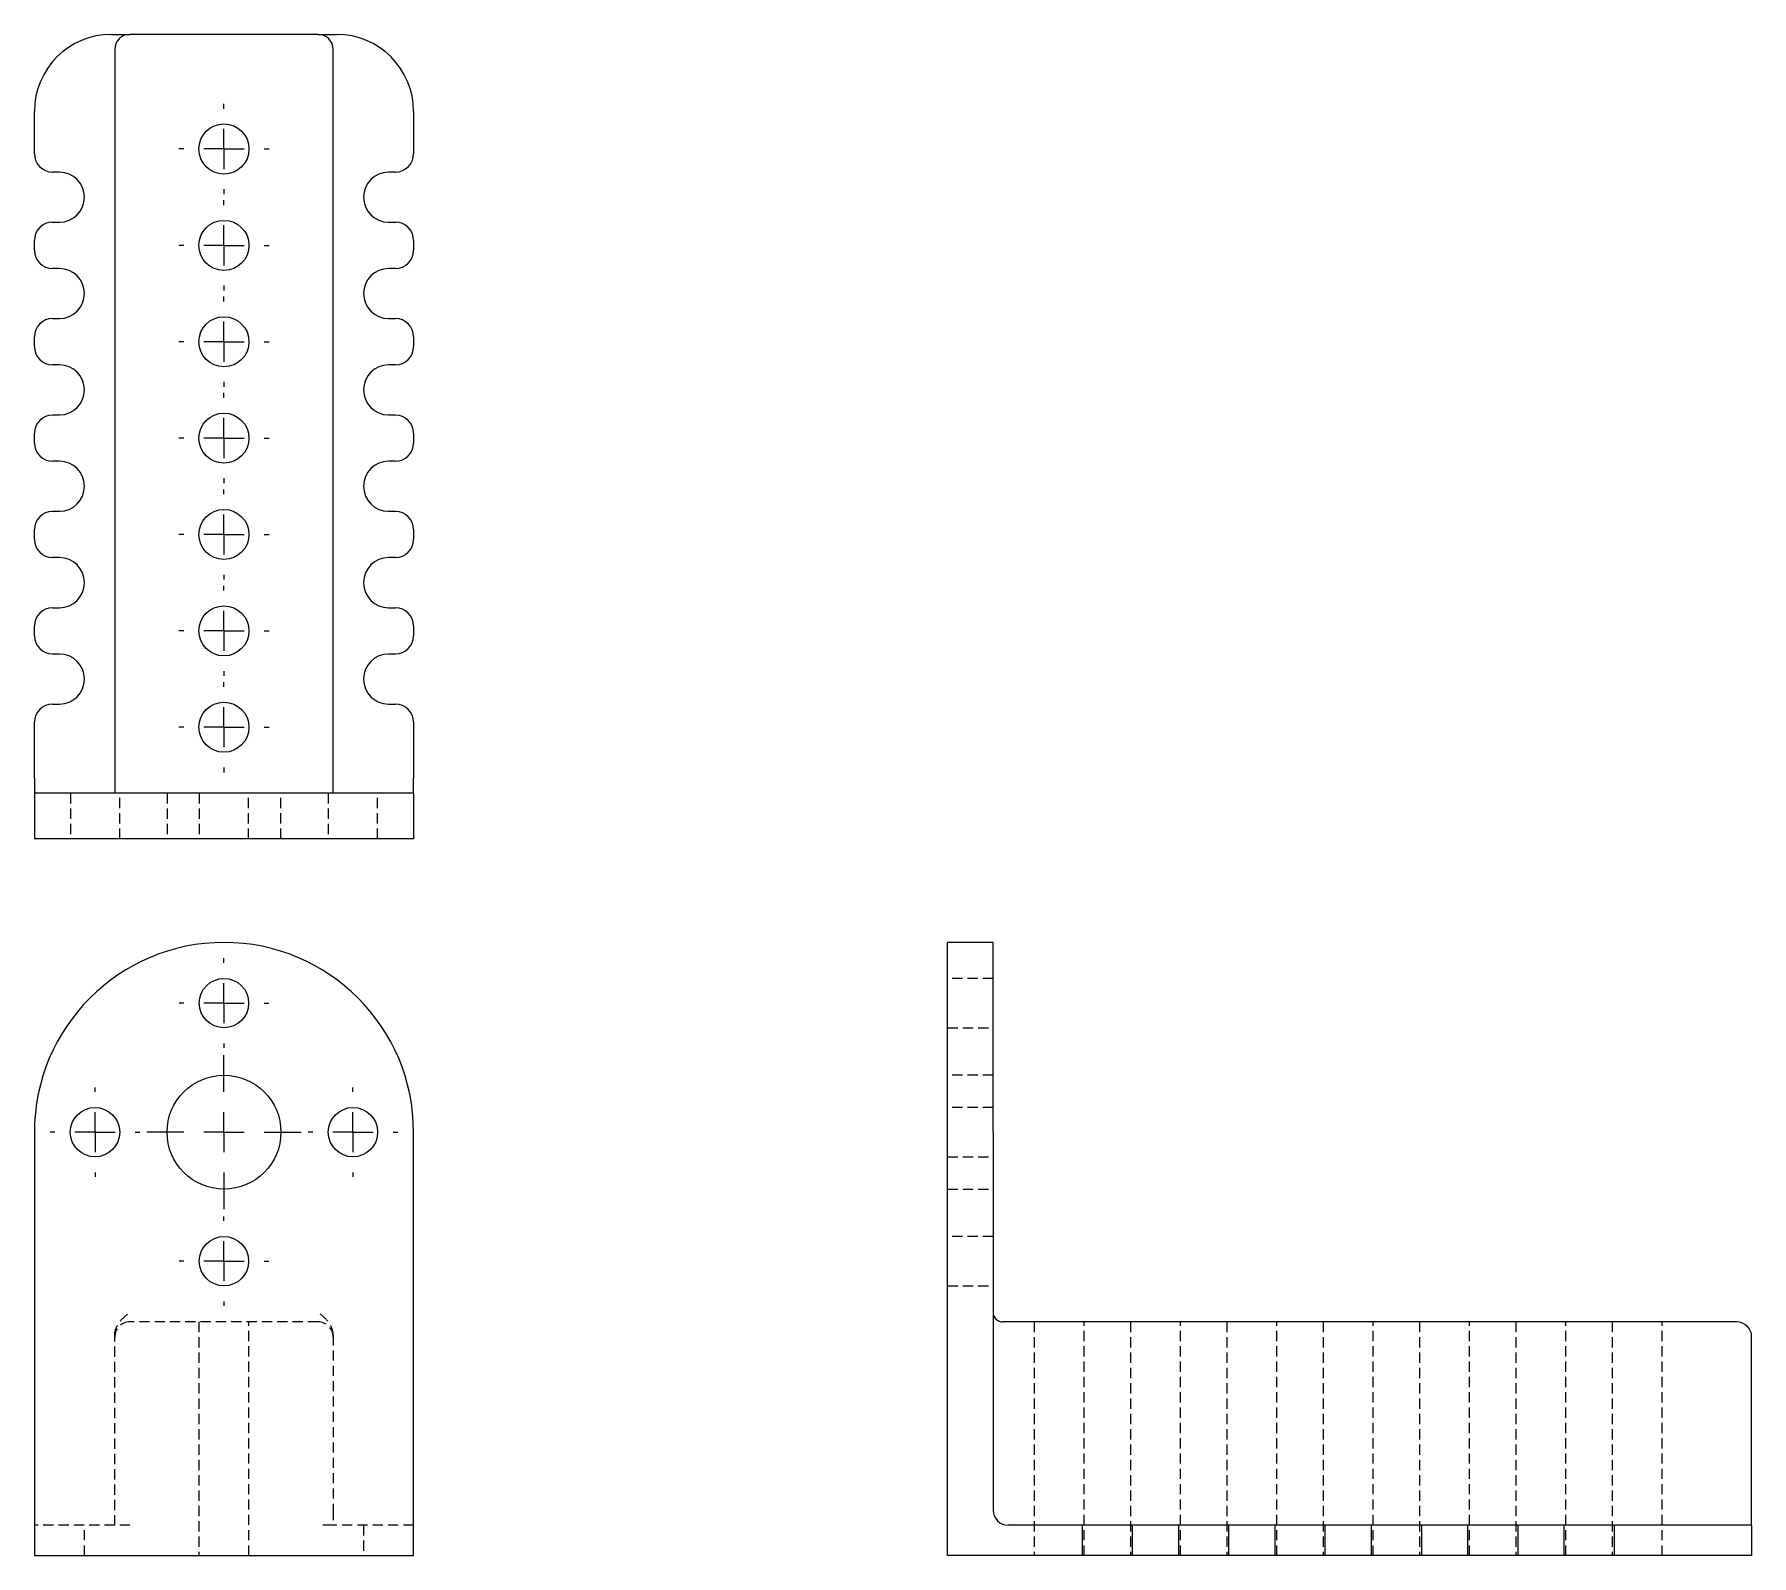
# Model space of a CAD drawing. Header units: millimetres. Extents: x 59 to 273, y 19 to 208.
import ezdxf

# ---------------------------------------------------------------- set-up
doc = ezdxf.new("R2010")
doc.units = ezdxf.units.MM
doc.linetypes.add('HIDDEN', pattern=[1.905, 1.27, -0.635])
doc.layers.add('10', color=7, linetype='Continuous')

# ---------------------------------------------------------------- blocks, each defined once
blk = doc.blocks.new('SW_CENTERMARKSYMBOL_0')
at = {"layer": '10', "color": 0}
for p, q in [((0, 5), (0, 9.58)), ((0, 0), (0, 2.5)), ((-5, 0), (-9.58, 0)), ((0, 0), (-2.5, 0)), ((0, 0), (0, -2.5)), ((0, 0), (2.5, 0)), ((5, 0), (9.58, 0)), ((0, -5), (0, -9.58))]:
    blk.add_line(p, q, dxfattribs=at)
blk = doc.blocks.new('SW_CENTERMARKSYMBOL_1')
at = {"layer": '10', "color": 0}
for p, q in [((0, 5), (0, 5.57)), ((0, 0), (0, 2.5)), ((-5, 0), (-5.57, 0)), ((0, 0), (-2.5, 0)), ((0, 0), (0, -2.5)), ((0, 0), (2.5, 0)), ((5, 0), (5.57, 0)), ((0, -5), (0, -5.57))]:
    blk.add_line(p, q, dxfattribs=at)
blk = doc.blocks.new('SW_CENTERMARKSYMBOL_2')
at = {"layer": '10', "color": 0}
for p, q in [((0, 5), (0, 5.57)), ((0, 0), (0, 2.5)), ((-5, 0), (-5.57, 0)), ((0, 0), (-2.5, 0)), ((0, 0), (0, -2.5)), ((0, 0), (2.5, 0)), ((5, 0), (5.57, 0)), ((0, -5), (0, -5.57))]:
    blk.add_line(p, q, dxfattribs=at)
blk = doc.blocks.new('SW_CENTERMARKSYMBOL_3')
at = {"layer": '10', "color": 0}
for p, q in [((0, 5), (0, 5.57)), ((0, 0), (0, 2.5)), ((-5, 0), (-5.57, 0)), ((0, 0), (-2.5, 0)), ((0, 0), (0, -2.5)), ((0, 0), (2.5, 0)), ((5, 0), (5.57, 0)), ((0, -5), (0, -5.57))]:
    blk.add_line(p, q, dxfattribs=at)
blk = doc.blocks.new('SW_CENTERMARKSYMBOL_4')
at = {"layer": '10', "color": 0}
for p, q in [((0, 5), (0, 5.57)), ((0, 0), (0, 2.5)), ((-5, 0), (-5.57, 0)), ((0, 0), (-2.5, 0)), ((0, 0), (0, -2.5)), ((0, 0), (2.5, 0)), ((5, 0), (5.57, 0)), ((0, -5), (0, -5.57))]:
    blk.add_line(p, q, dxfattribs=at)
blk = doc.blocks.new('SW_CENTERMARKSYMBOL_5')
at = {"layer": '10', "color": 0}
for p, q in [((0, 5), (0, 5.61)), ((0, 0), (0, 2.5)), ((-5, 0), (-5.61, 0)), ((0, 0), (-2.5, 0)), ((0, 0), (0, -2.5)), ((0, 0), (2.5, 0)), ((5, 0), (5.61, 0)), ((0, -5), (0, -5.61))]:
    blk.add_line(p, q, dxfattribs=at)
blk = doc.blocks.new('SW_CENTERMARKSYMBOL_6')
at = {"layer": '10', "color": 0}
for p, q in [((0, 5), (0, 5.61)), ((0, 0), (0, 2.5)), ((-5, 0), (-5.61, 0)), ((0, 0), (-2.5, 0)), ((0, 0), (0, -2.5)), ((0, 0), (2.5, 0)), ((5, 0), (5.61, 0)), ((0, -5), (0, -5.61))]:
    blk.add_line(p, q, dxfattribs=at)
blk = doc.blocks.new('SW_CENTERMARKSYMBOL_7')
at = {"layer": '10', "color": 0}
for p, q in [((0, 5), (0, 5.61)), ((0, 0), (0, 2.5)), ((-5, 0), (-5.61, 0)), ((0, 0), (-2.5, 0)), ((0, 0), (0, -2.5)), ((0, 0), (2.5, 0)), ((5, 0), (5.61, 0)), ((0, -5), (0, -5.61))]:
    blk.add_line(p, q, dxfattribs=at)
blk = doc.blocks.new('SW_CENTERMARKSYMBOL_8')
at = {"layer": '10', "color": 0}
for p, q in [((0, 5), (0, 5.61)), ((0, 0), (0, 2.5)), ((-5, 0), (-5.61, 0)), ((0, 0), (-2.5, 0)), ((0, 0), (0, -2.5)), ((0, 0), (2.5, 0)), ((5, 0), (5.61, 0)), ((0, -5), (0, -5.61))]:
    blk.add_line(p, q, dxfattribs=at)
blk = doc.blocks.new('SW_CENTERMARKSYMBOL_9')
at = {"layer": '10', "color": 0}
for p, q in [((0, 5), (0, 5.61)), ((0, 0), (0, 2.5)), ((-5, 0), (-5.61, 0)), ((0, 0), (-2.5, 0)), ((0, 0), (0, -2.5)), ((0, 0), (2.5, 0)), ((5, 0), (5.61, 0)), ((0, -5), (0, -5.61))]:
    blk.add_line(p, q, dxfattribs=at)
blk = doc.blocks.new('SW_CENTERMARKSYMBOL_10')
at = {"layer": '10', "color": 0}
for p, q in [((0, 5), (0, 5.61)), ((0, 0), (0, 2.5)), ((-5, 0), (-5.61, 0)), ((0, 0), (-2.5, 0)), ((0, 0), (0, -2.5)), ((0, 0), (2.5, 0)), ((5, 0), (5.61, 0)), ((0, -5), (0, -5.61))]:
    blk.add_line(p, q, dxfattribs=at)
blk = doc.blocks.new('SW_CENTERMARKSYMBOL_11')
at = {"layer": '10', "color": 0}
for p, q in [((0, 5), (0, 5.61)), ((0, 0), (0, 2.5)), ((-5, 0), (-5.61, 0)), ((0, 0), (-2.5, 0)), ((0, 0), (0, -2.5)), ((0, 0), (2.5, 0)), ((5, 0), (5.61, 0)), ((0, -5), (0, -5.61))]:
    blk.add_line(p, q, dxfattribs=at)

msp = doc.modelspace()

# ---------------------------------------------------------------- linework, layer by layer
at = {"color": 7, "linetype": 'Continuous', "lineweight": 25}
for p, q in [((69, 208), (71.3, 208)), ((94.7, 208), (71.3, 208)), ((94.7, 208), (97, 208)), ((69.42, 206.11), (69.42, 114.86)), ((96.58, 114.86), (96.58, 206.11)), ((59.42, 193.14), (59.42, 198.42)), ((106.58, 198.42), (106.58, 193.14)), ((62.53, 190.88), (61.68, 190.88)), ((104.32, 190.88), (103.47, 190.88)), ((61.68, 184.65), (62.53, 184.65)), ((103.47, 184.65), (104.32, 184.65)), ((59.42, 181.16), (59.42, 182.39)), ((106.58, 182.39), (106.58, 181.16)), ((62.53, 178.9), (61.68, 178.9)), ((104.32, 178.9), (103.47, 178.9)), ((61.68, 172.67), (62.53, 172.67)), ((103.47, 172.67), (104.32, 172.67)), ((59.42, 169.18), (59.42, 170.41)), ((106.58, 170.41), (106.58, 169.18)), ((62.53, 166.92), (61.68, 166.92)), ((104.32, 166.92), (103.47, 166.92)), ((61.68, 160.69), (62.53, 160.69)), ((103.47, 160.69), (104.32, 160.69)), ((59.42, 157.2), (59.42, 158.42)), ((106.58, 158.42), (106.58, 157.2)), ((62.53, 154.93), (61.68, 154.93)), ((104.32, 154.93), (103.47, 154.93)), ((61.68, 148.71), (62.53, 148.71)), ((103.47, 148.71), (104.32, 148.71)), ((59.42, 145.22), (59.42, 146.44)), ((106.58, 146.44), (106.58, 145.22)), ((62.53, 142.95), (61.68, 142.95)), ((104.32, 142.95), (103.47, 142.95)), ((61.68, 136.73), (62.53, 136.73)), ((103.47, 136.73), (104.32, 136.73)), ((59.42, 133.24), (59.42, 134.46)), ((106.58, 134.46), (106.58, 133.24)), ((62.53, 130.97), (61.68, 130.97)), ((104.32, 130.97), (103.47, 130.97)), ((61.68, 124.75), (62.53, 124.75)), ((103.47, 124.75), (104.32, 124.75)), ((59.42, 115.55), (59.42, 122.48)), ((106.58, 122.48), (106.58, 115.55)), ((59.42, 115.55), (59.42, 113.66)), ((106.58, 113.66), (106.58, 115.55)), ((59.42, 113.66), (59.42, 108)), ((106.58, 113.66), (59.42, 113.66)), ((69.42, 114.86), (69.42, 113.66)), ((96.58, 113.66), (96.58, 114.86)), ((106.58, 113.66), (106.58, 108)), ((106.58, 108), (59.42, 108)), ((178.66, 95.11), (173, 95.11)), ((173, 71.53), (173, 95.11)), ((178.66, 71.53), (178.66, 95.11)), ((59.42, 71.53), (59.42, 18.89)), ((106.58, 18.89), (106.58, 71.53)), ((173, 18.89), (173, 71.53)), ((178.66, 71.53), (178.66, 24.55)), ((271.11, 47.94), (179.86, 47.94)), ((273, 22.66), (273, 46.06)), ((187.48, 22.66), (180.55, 22.66)), ((189.75, 22.66), (187.48, 22.66)), ((189.75, 22.66), (189.75, 18.89)), ((195.97, 22.66), (189.75, 22.66)), ((195.97, 22.66), (195.97, 18.89)), ((198.24, 22.66), (195.97, 22.66)), ((199.46, 22.66), (198.24, 22.66)), ((201.73, 22.66), (199.46, 22.66)), ((201.73, 22.66), (201.73, 18.89)), ((207.95, 22.66), (201.73, 22.66)), ((207.95, 22.66), (207.95, 18.89)), ((210.22, 22.66), (207.95, 22.66)), ((211.44, 22.66), (210.22, 22.66)), ((213.71, 22.66), (211.44, 22.66)), ((213.71, 22.66), (213.71, 18.89)), ((219.93, 22.66), (213.71, 22.66)), ((219.93, 22.66), (219.93, 18.89)), ((222.2, 22.66), (219.93, 22.66)), ((223.42, 22.66), (222.2, 22.66)), ((225.69, 22.66), (223.42, 22.66)), ((225.69, 22.66), (225.69, 18.89)), ((231.92, 22.66), (225.69, 22.66)), ((231.92, 22.66), (231.92, 18.89)), ((234.18, 22.66), (231.92, 22.66)), ((235.41, 22.66), (234.18, 22.66)), ((237.67, 22.66), (235.41, 22.66)), ((237.67, 22.66), (237.67, 18.89)), ((243.9, 22.66), (237.67, 22.66)), ((243.9, 22.66), (243.9, 18.89)), ((246.16, 22.66), (243.9, 22.66)), ((247.39, 22.66), (246.16, 22.66)), ((249.65, 22.66), (247.39, 22.66)), ((249.65, 22.66), (249.65, 18.89)), ((255.88, 22.66), (249.65, 22.66)), ((255.88, 22.66), (255.88, 18.89)), ((258.14, 22.66), (255.88, 22.66)), ((263.42, 22.66), (258.14, 22.66)), ((273, 22.66), (263.42, 22.66)), ((273, 22.66), (273, 18.89)), ((59.42, 18.89), (106.58, 18.89)), ((187.48, 18.89), (173, 18.89)), ((189.75, 18.89), (187.48, 18.89)), ((195.97, 18.89), (189.75, 18.89)), ((198.24, 18.89), (195.97, 18.89)), ((199.46, 18.89), (198.24, 18.89)), ((201.73, 18.89), (199.46, 18.89)), ((207.95, 18.89), (201.73, 18.89)), ((210.22, 18.89), (207.95, 18.89)), ((211.44, 18.89), (210.22, 18.89)), ((213.71, 18.89), (211.44, 18.89)), ((219.93, 18.89), (213.71, 18.89)), ((222.2, 18.89), (219.93, 18.89)), ((223.42, 18.89), (222.2, 18.89)), ((225.69, 18.89), (223.42, 18.89)), ((231.92, 18.89), (225.69, 18.89)), ((234.18, 18.89), (231.92, 18.89)), ((235.41, 18.89), (234.18, 18.89)), ((237.67, 18.89), (235.41, 18.89)), ((243.9, 18.89), (237.67, 18.89)), ((246.16, 18.89), (243.9, 18.89)), ((247.39, 18.89), (246.16, 18.89)), ((249.65, 18.89), (247.39, 18.89)), ((255.88, 18.89), (249.65, 18.89)), ((258.14, 18.89), (255.88, 18.89)), ((263.42, 18.89), (258.14, 18.89)), ((273, 18.89), (263.42, 18.89))]:
    msp.add_line(p, q, dxfattribs=at)
at = {"color": 7, "linetype": 'HIDDEN', "lineweight": 18}
for p, q in [((63.9, 113.66), (63.9, 108)), ((70.03, 108), (70.03, 113.66)), ((75.92, 113.66), (75.92, 108)), ((79.93, 113.66), (79.93, 108)), ((86.07, 108), (86.07, 113.66)), ((90.08, 108), (90.08, 113.66)), ((95.97, 113.66), (95.97, 108)), ((102.1, 108), (102.1, 113.66)), ((178.66, 90.63), (173, 90.63)), ((173, 84.5), (178.66, 84.5)), ((178.66, 78.6), (173, 78.6)), ((178.66, 74.6), (173, 74.6)), ((173, 68.46), (178.66, 68.46)), ((173, 64.45), (178.66, 64.45)), ((178.66, 58.56), (173, 58.56)), ((173, 52.42), (178.66, 52.42)), ((94.7, 47.94), (71.3, 47.94)), ((79.89, 47.94), (79.89, 18.89)), ((86.11, 18.89), (86.11, 47.94)), ((183.75, 47.94), (183.75, 18.89)), ((189.98, 18.89), (189.98, 47.94)), ((195.74, 47.94), (195.74, 18.89)), ((201.96, 18.89), (201.96, 47.94)), ((207.72, 47.94), (207.72, 18.89)), ((213.94, 18.89), (213.94, 47.94)), ((219.7, 47.94), (219.7, 18.89)), ((225.92, 18.89), (225.92, 47.94)), ((231.68, 47.94), (231.68, 18.89)), ((237.91, 18.89), (237.91, 47.94)), ((243.66, 47.94), (243.66, 18.89)), ((249.89, 18.89), (249.89, 47.94)), ((255.64, 47.94), (255.64, 18.89)), ((261.87, 18.89), (261.87, 47.94)), ((69.42, 24.55), (69.42, 46.3)), ((96.58, 46.3), (96.58, 24.55)), ((69.42, 22.66), (69.42, 24.55)), ((96.58, 24.55), (96.58, 22.66)), ((69.42, 22.66), (59.42, 22.66)), ((65.64, 18.89), (65.64, 22.66)), ((71.3, 22.66), (69.42, 22.66)), ((96.58, 22.66), (94.7, 22.66)), ((106.58, 22.66), (96.58, 22.66)), ((100.36, 22.66), (100.36, 18.89))]:
    msp.add_line(p, q, dxfattribs=at)
at = {"color": 7, "linetype": 'Continuous', "lineweight": 25}
for centre, radius in [((83, 193.75), 3.11), ((83, 181.77), 3.11), ((83, 169.79), 3.11), ((83, 157.81), 3.11), ((83, 145.83), 3.11), ((83, 133.85), 3.11), ((83, 121.87), 3.11), ((83, 87.57), 3.07), ((83, 71.53), 7.08), ((66.96, 71.53), 3.07), ((99.04, 71.53), 3.07), ((83, 55.49), 3.07)]:
    msp.add_circle(centre, radius, dxfattribs=at)
for centre, radius, start, end in [((69, 198.42), 9.58, 90, 180), ((71.3, 206.11), 1.89, 90, 180), ((94.7, 206.11), 1.89, 0, 90), ((97, 198.42), 9.58, 0, 90), ((61.68, 193.14), 2.26, 180, 270), ((104.32, 193.14), 2.26, 270, 0), ((62.53, 187.76), 3.11, 270, 90), ((103.47, 187.76), 3.11, 90, 270), ((61.68, 182.39), 2.26, 90, 180), ((104.32, 182.39), 2.26, 0, 90), ((61.68, 181.16), 2.26, 180, 270), ((104.32, 181.16), 2.26, 270, 0), ((62.53, 175.78), 3.11, 270, 90), ((103.47, 175.78), 3.11, 90, 270), ((61.68, 170.41), 2.26, 90, 180), ((104.32, 170.41), 2.26, 0, 90), ((61.68, 169.18), 2.26, 180, 270), ((104.32, 169.18), 2.26, 270, 0), ((62.53, 163.8), 3.11, 270, 90), ((103.47, 163.8), 3.11, 90, 270), ((61.68, 158.42), 2.26, 90, 180), ((104.32, 158.42), 2.26, 0, 90), ((61.68, 157.2), 2.26, 180, 270), ((104.32, 157.2), 2.26, 270, 0), ((62.53, 151.82), 3.11, 270, 90), ((103.47, 151.82), 3.11, 90, 270), ((61.68, 146.44), 2.26, 90, 180), ((104.32, 146.44), 2.26, 0, 90), ((61.68, 145.22), 2.26, 180, 270), ((104.32, 145.22), 2.26, 270, 0), ((62.53, 139.84), 3.11, 270, 90), ((103.47, 139.84), 3.11, 90, 270), ((61.68, 134.46), 2.26, 90, 180), ((104.32, 134.46), 2.26, 0, 90), ((61.68, 133.24), 2.26, 180, 270), ((104.32, 133.24), 2.26, 270, 0), ((62.53, 127.86), 3.11, 270, 90), ((103.47, 127.86), 3.11, 90, 270), ((61.68, 122.48), 2.26, 90, 180), ((104.32, 122.48), 2.26, 0, 90), ((83, 71.53), 23.58, 0, 180), ((179.86, 49.14), 1.2, 180, 270), ((271.11, 46.06), 1.89, 0, 90), ((180.55, 24.55), 1.89, 180, 270)]:
    msp.add_arc(centre, radius, start, end, dxfattribs=at)
at = {"color": 7, "linetype": 'HIDDEN', "lineweight": 18}
for centre, start, end in [((71.3, 46.06), 90, 180), ((94.7, 46.06), 0, 90)]:
    msp.add_arc(centre, 1.89, start, end, dxfattribs=at)
for points in [[(69.42, 46.3), (69.42, 46.45), (69.43, 46.6), (69.49, 46.88), (69.53, 47.03), (69.69, 47.44), (69.84, 47.7), (70.38, 48.41), (70.84, 48.77), (71.3, 49.14)], [(96.58, 46.3), (96.58, 46.45), (96.57, 46.6), (96.51, 46.88), (96.47, 47.03), (96.31, 47.44), (96.16, 47.7), (95.62, 48.41), (95.16, 48.77), (94.7, 49.14)]]:
    msp.add_open_spline(points, degree=3, knots=[0, 0, 0, 0, 0.125, 0.125, 0.25, 0.25, 0.5, 0.5, 1, 1, 1, 1], dxfattribs=at)

# ---------------------------------------------------------------- block references
at = {"layer": '10'}
for name, p in [('SW_CENTERMARKSYMBOL_5', (83, 193.75)), ('SW_CENTERMARKSYMBOL_6', (83, 181.77)), ('SW_CENTERMARKSYMBOL_7', (83, 169.79)), ('SW_CENTERMARKSYMBOL_8', (83, 157.81)), ('SW_CENTERMARKSYMBOL_9', (83, 145.83)), ('SW_CENTERMARKSYMBOL_10', (83, 133.85)), ('SW_CENTERMARKSYMBOL_11', (83, 121.87)), ('SW_CENTERMARKSYMBOL_1', (83, 87.57)), ('SW_CENTERMARKSYMBOL_0', (83, 71.53)), ('SW_CENTERMARKSYMBOL_2', (66.96, 71.53)), ('SW_CENTERMARKSYMBOL_4', (99.04, 71.53)), ('SW_CENTERMARKSYMBOL_3', (83, 55.49))]:
    msp.add_blockref(name, p, dxfattribs=at)

doc.saveas('drawing.dxf')
